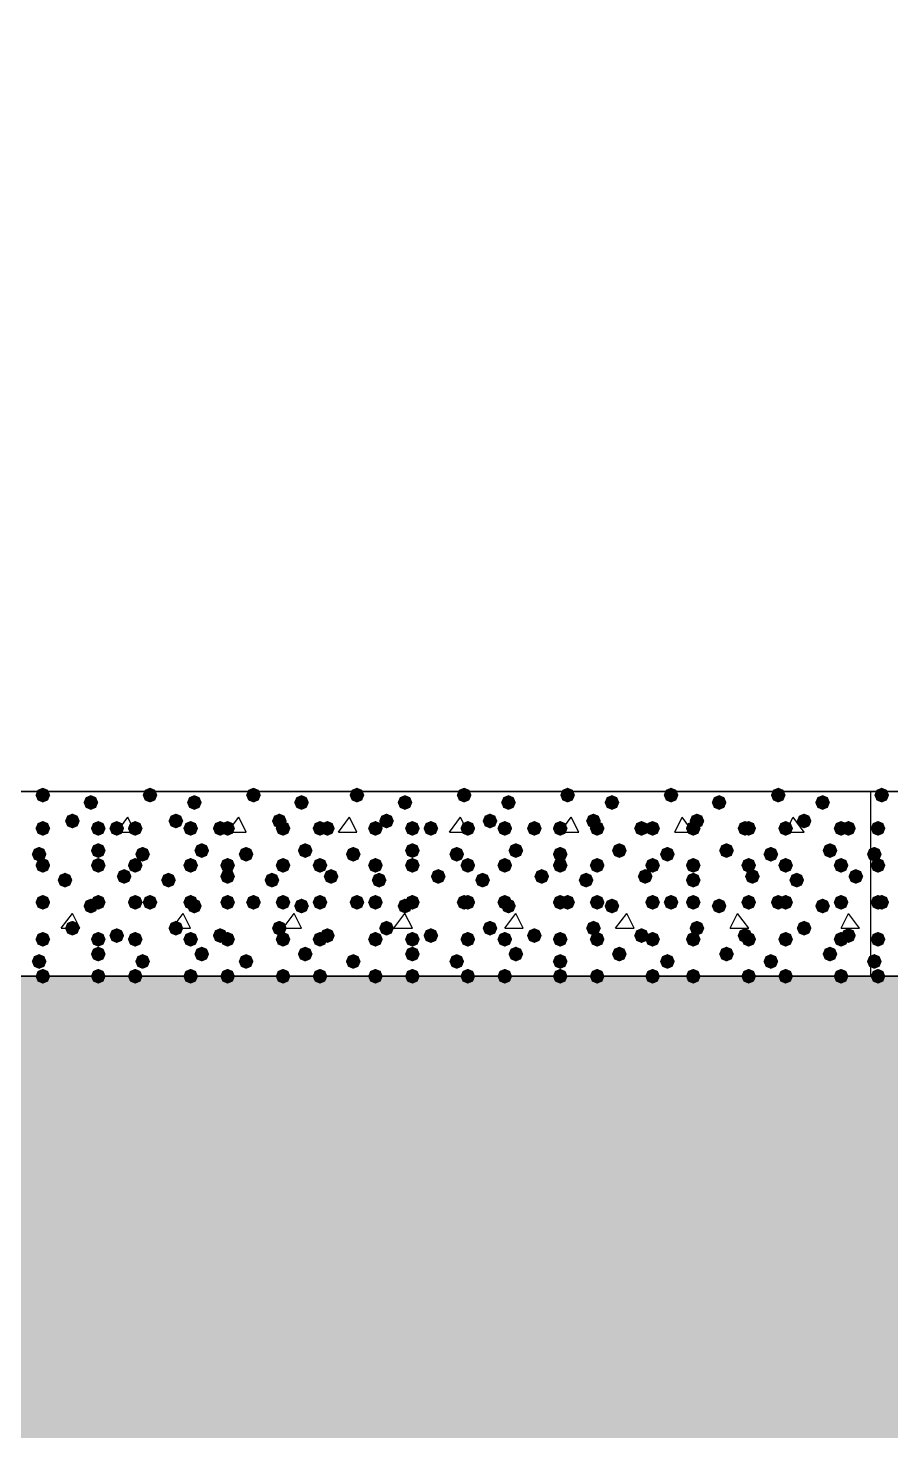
# Model space of a CAD drawing. Header units: millimetres. Extents: x 0 to 420, y 0 to 297.
# Drawn here: x 354.67 to 364.55, y 121.71 to 137.77 of the extents above; entities that cross this region are included whole.
import ezdxf

# ---------------------------------------------------------------- set-up
doc = ezdxf.new("R2010")
doc.units = ezdxf.units.MM
doc.layers.get('0').update_dxf_attribs({"linetype": 'CONTINUOUS'})

msp = doc.modelspace()

# ---------------------------------------------------------------- hatches: boundary and pattern name
at = {"true_color": 0x000008}
for points in [[(354.922667, 128.989667), (354.897796, 128.929871), (354.838, 128.905), (354.778204, 128.929871), (354.753333, 128.989667), (354.778204, 129.049462), (354.838, 129.074333), (354.897796, 129.049463)], [(356.150333, 128.989667), (356.125463, 128.929871), (356.065667, 128.905), (356.005871, 128.929871), (355.981, 128.989667), (356.005871, 129.049462), (356.065667, 129.074333), (356.125462, 129.049463)], [(357.335667, 128.989667), (357.310796, 128.929871), (357.251, 128.905), (357.191204, 128.929871), (357.166333, 128.989667), (357.191204, 129.049462), (357.251, 129.074333), (357.310796, 129.049463)], [(358.521, 128.989667), (358.496129, 128.929871), (358.436333, 128.905), (358.376537, 128.929871), (358.351667, 128.989667), (358.376537, 129.049462), (358.436333, 129.074333), (358.496129, 129.049463)], [(359.748667, 128.989667), (359.723796, 128.929871), (359.664, 128.905), (359.604204, 128.929871), (359.579333, 128.989667), (359.604204, 129.049462), (359.664, 129.074333), (359.723796, 129.049463)], [(360.934, 128.989667), (360.909129, 128.929871), (360.849333, 128.905), (360.789537, 128.929871), (360.764667, 128.989667), (360.789537, 129.049462), (360.849333, 129.074333), (360.909129, 129.049463)], [(362.119333, 128.989667), (362.094462, 128.929871), (362.034667, 128.905), (361.974871, 128.929871), (361.95, 128.989667), (361.974871, 129.049462), (362.034667, 129.074333), (362.094462, 129.049463)], [(363.347, 128.989667), (363.322129, 128.929871), (363.262333, 128.905), (363.202538, 128.929871), (363.177667, 128.989667), (363.202537, 129.049462), (363.262333, 129.074333), (363.322129, 129.049463)], [(355.473, 128.905), (355.448129, 128.845204), (355.388333, 128.820333), (355.328538, 128.845204), (355.303667, 128.905), (355.328537, 128.964796), (355.388333, 128.989667), (355.448129, 128.964796)], [(356.658333, 128.905), (356.633462, 128.845204), (356.573667, 128.820333), (356.513871, 128.845204), (356.489, 128.905), (356.513871, 128.964796), (356.573667, 128.989667), (356.633462, 128.964796)], [(357.886, 128.905), (357.861129, 128.845204), (357.801333, 128.820333), (357.741537, 128.845204), (357.716667, 128.905), (357.741537, 128.964796), (357.801333, 128.989667), (357.861129, 128.964796)], [(359.071333, 128.905), (359.046462, 128.845204), (358.986667, 128.820333), (358.926871, 128.845204), (358.902, 128.905), (358.926871, 128.964796), (358.986667, 128.989667), (359.046462, 128.964796)], [(360.256667, 128.905), (360.231796, 128.845204), (360.172, 128.820333), (360.112204, 128.845204), (360.087333, 128.905), (360.112204, 128.964796), (360.172, 128.989667), (360.231796, 128.964796)], [(361.442, 128.905), (361.417129, 128.845204), (361.357333, 128.820333), (361.297537, 128.845204), (361.272667, 128.905), (361.297537, 128.964796), (361.357333, 128.989667), (361.417129, 128.964796)], [(362.669667, 128.905), (362.644796, 128.845204), (362.585, 128.820333), (362.525204, 128.845204), (362.500333, 128.905), (362.525204, 128.964796), (362.585, 128.989667), (362.644796, 128.964796)], [(363.855, 128.905), (363.830129, 128.845204), (363.770333, 128.820333), (363.710537, 128.845204), (363.685667, 128.905), (363.710537, 128.964796), (363.770333, 128.989667), (363.830129, 128.964796)], [(354.922667, 128.608667), (354.897796, 128.548871), (354.838, 128.524), (354.778204, 128.548871), (354.753333, 128.608667), (354.778204, 128.668462), (354.838, 128.693333), (354.897796, 128.668463)], [(355.261333, 128.693333), (355.236463, 128.633537), (355.176667, 128.608667), (355.116871, 128.633537), (355.092, 128.693333), (355.116871, 128.753129), (355.176667, 128.778), (355.236462, 128.753129)], [(355.557667, 128.608667), (355.532796, 128.548871), (355.473, 128.524), (355.413204, 128.548871), (355.388333, 128.608667), (355.413204, 128.668462), (355.473, 128.693333), (355.532796, 128.668463)], [(355.769333, 128.608667), (355.744462, 128.548871), (355.684667, 128.524), (355.624871, 128.548871), (355.6, 128.608667), (355.624871, 128.668462), (355.684667, 128.693333), (355.744462, 128.668463)], [(355.981, 128.608667), (355.956129, 128.548871), (355.896333, 128.524), (355.836537, 128.548871), (355.811667, 128.608667), (355.836537, 128.668462), (355.896333, 128.693333), (355.956129, 128.668463)], [(356.446667, 128.693333), (356.421796, 128.633537), (356.362, 128.608667), (356.302204, 128.633537), (356.277333, 128.693333), (356.302204, 128.753129), (356.362, 128.778), (356.421796, 128.753129)], [(356.616, 128.608667), (356.591129, 128.548871), (356.531333, 128.524), (356.471537, 128.548871), (356.446667, 128.608667), (356.471537, 128.668462), (356.531333, 128.693333), (356.591129, 128.668463)], [(356.954667, 128.608667), (356.929796, 128.548871), (356.87, 128.524), (356.810204, 128.548871), (356.785333, 128.608667), (356.810204, 128.668462), (356.87, 128.693333), (356.929796, 128.668463)], [(357.039333, 128.608667), (357.014462, 128.548871), (356.954667, 128.524), (356.894871, 128.548871), (356.87, 128.608667), (356.894871, 128.668462), (356.954667, 128.693333), (357.014462, 128.668463)], [(357.632, 128.693333), (357.607129, 128.633537), (357.547333, 128.608667), (357.487538, 128.633537), (357.462667, 128.693333), (357.487537, 128.753129), (357.547333, 128.778), (357.607129, 128.753129)], [(357.674333, 128.608667), (357.649462, 128.548871), (357.589667, 128.524), (357.529871, 128.548871), (357.505, 128.608667), (357.529871, 128.668462), (357.589667, 128.693333), (357.649462, 128.668463)], [(358.097667, 128.608667), (358.072796, 128.548871), (358.013, 128.524), (357.953204, 128.548871), (357.928333, 128.608667), (357.953204, 128.668462), (358.013, 128.693333), (358.072796, 128.668463)], [(358.182333, 128.608667), (358.157462, 128.548871), (358.097667, 128.524), (358.037871, 128.548871), (358.013, 128.608667), (358.037871, 128.668462), (358.097667, 128.693333), (358.157462, 128.668463)], [(358.732667, 128.608667), (358.707796, 128.548871), (358.648, 128.524), (358.588204, 128.548871), (358.563333, 128.608667), (358.588204, 128.668462), (358.648, 128.693333), (358.707796, 128.668463)], [(358.859667, 128.693333), (358.834796, 128.633537), (358.775, 128.608667), (358.715204, 128.633537), (358.690333, 128.693333), (358.715204, 128.753129), (358.775, 128.778), (358.834796, 128.753129)], [(359.156, 128.608667), (359.131129, 128.548871), (359.071333, 128.524), (359.011537, 128.548871), (358.986667, 128.608667), (359.011537, 128.668462), (359.071333, 128.693333), (359.131129, 128.668463)], [(359.367667, 128.608667), (359.342796, 128.548871), (359.283, 128.524), (359.223204, 128.548871), (359.198333, 128.608667), (359.223204, 128.668462), (359.283, 128.693333), (359.342796, 128.668463)], [(359.791, 128.608667), (359.766129, 128.548871), (359.706333, 128.524), (359.646538, 128.548871), (359.621667, 128.608667), (359.646537, 128.668462), (359.706333, 128.693333), (359.766129, 128.668463)], [(360.045, 128.693333), (360.020129, 128.633537), (359.960333, 128.608667), (359.900538, 128.633537), (359.875667, 128.693333), (359.900537, 128.753129), (359.960333, 128.778), (360.020129, 128.753129)], [(360.214333, 128.608667), (360.189462, 128.548871), (360.129667, 128.524), (360.069871, 128.548871), (360.045, 128.608667), (360.069871, 128.668462), (360.129667, 128.693333), (360.189462, 128.668463)], [(360.553, 128.608667), (360.528129, 128.548871), (360.468333, 128.524), (360.408537, 128.548871), (360.383667, 128.608667), (360.408537, 128.668462), (360.468333, 128.693333), (360.528129, 128.668463)], [(360.849333, 128.608667), (360.824462, 128.548871), (360.764667, 128.524), (360.704871, 128.548871), (360.68, 128.608667), (360.704871, 128.668462), (360.764667, 128.693333), (360.824462, 128.668463)], [(361.230333, 128.693333), (361.205462, 128.633537), (361.145667, 128.608667), (361.085871, 128.633537), (361.061, 128.693333), (361.085871, 128.753129), (361.145667, 128.778), (361.205462, 128.753129)], [(361.272667, 128.608667), (361.247796, 128.548871), (361.188, 128.524), (361.128204, 128.548871), (361.103333, 128.608667), (361.128204, 128.668462), (361.188, 128.693333), (361.247796, 128.668463)], [(361.780667, 128.608667), (361.755796, 128.548871), (361.696, 128.524), (361.636204, 128.548871), (361.611333, 128.608667), (361.636204, 128.668462), (361.696, 128.693333), (361.755796, 128.668463)], [(361.907667, 128.608667), (361.882796, 128.548871), (361.823, 128.524), (361.763204, 128.548871), (361.738333, 128.608667), (361.763204, 128.668462), (361.823, 128.693333), (361.882796, 128.668463)], [(362.373333, 128.608667), (362.348462, 128.548871), (362.288667, 128.524), (362.228871, 128.548871), (362.204, 128.608667), (362.228871, 128.668462), (362.288667, 128.693333), (362.348462, 128.668463)], [(362.415667, 128.693333), (362.390796, 128.633537), (362.331, 128.608667), (362.271204, 128.633537), (362.246333, 128.693333), (362.271204, 128.753129), (362.331, 128.778), (362.390796, 128.753129)], [(362.966, 128.608667), (362.941129, 128.548871), (362.881333, 128.524), (362.821537, 128.548871), (362.796667, 128.608667), (362.821537, 128.668462), (362.881333, 128.693333), (362.941129, 128.668463)], [(363.008333, 128.608667), (362.983462, 128.548871), (362.923667, 128.524), (362.863871, 128.548871), (362.839, 128.608667), (362.863871, 128.668462), (362.923667, 128.693333), (362.983462, 128.668463)], [(363.431667, 128.608667), (363.406796, 128.548871), (363.347, 128.524), (363.287204, 128.548871), (363.262333, 128.608667), (363.287204, 128.668462), (363.347, 128.693333), (363.406796, 128.668463)], [(363.643333, 128.693333), (363.618462, 128.633537), (363.558667, 128.608667), (363.498871, 128.633537), (363.474, 128.693333), (363.498871, 128.753129), (363.558667, 128.778), (363.618462, 128.753129)], [(364.066667, 128.608667), (364.041796, 128.548871), (363.982, 128.524), (363.922204, 128.548871), (363.897333, 128.608667), (363.922204, 128.668462), (363.982, 128.693333), (364.041796, 128.668463)], [(364.151333, 128.608667), (364.126463, 128.548871), (364.066667, 128.524), (364.006871, 128.548871), (363.982, 128.608667), (364.006871, 128.668462), (364.066667, 128.693333), (364.126462, 128.668463)], [(354.880333, 128.312333), (354.855462, 128.252537), (354.795667, 128.227667), (354.735871, 128.252537), (354.711, 128.312333), (354.735871, 128.372129), (354.795667, 128.397), (354.855462, 128.372129)], [(355.557667, 128.354667), (355.532796, 128.294871), (355.473, 128.27), (355.413204, 128.294871), (355.388333, 128.354667), (355.413204, 128.414462), (355.473, 128.439333), (355.532796, 128.414463)], [(356.065667, 128.312333), (356.040796, 128.252537), (355.981, 128.227667), (355.921204, 128.252537), (355.896333, 128.312333), (355.921204, 128.372129), (355.981, 128.397), (356.040796, 128.372129)], [(356.743, 128.354667), (356.718129, 128.294871), (356.658333, 128.27), (356.598538, 128.294871), (356.573667, 128.354667), (356.598537, 128.414462), (356.658333, 128.439333), (356.718129, 128.414463)], [(357.251, 128.312333), (357.226129, 128.252537), (357.166333, 128.227667), (357.106537, 128.252537), (357.081667, 128.312333), (357.106537, 128.372129), (357.166333, 128.397), (357.226129, 128.372129)], [(357.928333, 128.354667), (357.903462, 128.294871), (357.843667, 128.27), (357.783871, 128.294871), (357.759, 128.354667), (357.783871, 128.414462), (357.843667, 128.439333), (357.903462, 128.414463)], [(358.478667, 128.312333), (358.453796, 128.252537), (358.394, 128.227667), (358.334204, 128.252537), (358.309333, 128.312333), (358.334204, 128.372129), (358.394, 128.397), (358.453796, 128.372129)], [(359.156, 128.354667), (359.131129, 128.294871), (359.071333, 128.27), (359.011537, 128.294871), (358.986667, 128.354667), (359.011537, 128.414462), (359.071333, 128.439333), (359.131129, 128.414463)], [(359.664, 128.312333), (359.639129, 128.252537), (359.579333, 128.227667), (359.519537, 128.252537), (359.494667, 128.312333), (359.519537, 128.372129), (359.579333, 128.397), (359.639129, 128.372129)], [(360.341333, 128.354667), (360.316462, 128.294871), (360.256667, 128.27), (360.196871, 128.294871), (360.172, 128.354667), (360.196871, 128.414462), (360.256667, 128.439333), (360.316462, 128.414463)], [(360.849333, 128.312333), (360.824462, 128.252537), (360.764667, 128.227667), (360.704871, 128.252537), (360.68, 128.312333), (360.704871, 128.372129), (360.764667, 128.397), (360.824462, 128.372129)], [(361.526667, 128.354667), (361.501796, 128.294871), (361.442, 128.27), (361.382204, 128.294871), (361.357333, 128.354667), (361.382204, 128.414462), (361.442, 128.439333), (361.501796, 128.414463)], [(362.077, 128.312333), (362.052129, 128.252537), (361.992333, 128.227667), (361.932538, 128.252537), (361.907667, 128.312333), (361.932537, 128.372129), (361.992333, 128.397), (362.052129, 128.372129)], [(362.754333, 128.354667), (362.729462, 128.294871), (362.669667, 128.27), (362.609871, 128.294871), (362.585, 128.354667), (362.609871, 128.414462), (362.669667, 128.439333), (362.729462, 128.414463)], [(363.262333, 128.312333), (363.237462, 128.252537), (363.177667, 128.227667), (363.117871, 128.252537), (363.093, 128.312333), (363.117871, 128.372129), (363.177667, 128.397), (363.237462, 128.372129)], [(363.939667, 128.354667), (363.914796, 128.294871), (363.855, 128.27), (363.795204, 128.294871), (363.770333, 128.354667), (363.795204, 128.414462), (363.855, 128.439333), (363.914796, 128.414463)], [(354.922667, 128.185333), (354.897796, 128.125538), (354.838, 128.100667), (354.778204, 128.125538), (354.753333, 128.185333), (354.778204, 128.245129), (354.838, 128.27), (354.897796, 128.245129)], [(355.557667, 128.185333), (355.532796, 128.125538), (355.473, 128.100667), (355.413204, 128.125538), (355.388333, 128.185333), (355.413204, 128.245129), (355.473, 128.27), (355.532796, 128.245129)], [(355.981, 128.185333), (355.956129, 128.125538), (355.896333, 128.100667), (355.836537, 128.125538), (355.811667, 128.185333), (355.836537, 128.245129), (355.896333, 128.27), (355.956129, 128.245129)], [(356.616, 128.185333), (356.591129, 128.125538), (356.531333, 128.100667), (356.471537, 128.125538), (356.446667, 128.185333), (356.471537, 128.245129), (356.531333, 128.27), (356.591129, 128.245129)], [(357.039333, 128.185333), (357.014462, 128.125538), (356.954667, 128.100667), (356.894871, 128.125538), (356.87, 128.185333), (356.894871, 128.245129), (356.954667, 128.27), (357.014462, 128.245129)], [(357.674333, 128.185333), (357.649462, 128.125538), (357.589667, 128.100667), (357.529871, 128.125538), (357.505, 128.185333), (357.529871, 128.245129), (357.589667, 128.27), (357.649462, 128.245129)], [(358.097667, 128.185333), (358.072796, 128.125538), (358.013, 128.100667), (357.953204, 128.125538), (357.928333, 128.185333), (357.953204, 128.245129), (358.013, 128.27), (358.072796, 128.245129)], [(358.732667, 128.185333), (358.707796, 128.125538), (358.648, 128.100667), (358.588204, 128.125538), (358.563333, 128.185333), (358.588204, 128.245129), (358.648, 128.27), (358.707796, 128.245129)], [(359.156, 128.185333), (359.131129, 128.125538), (359.071333, 128.100667), (359.011537, 128.125538), (358.986667, 128.185333), (359.011537, 128.245129), (359.071333, 128.27), (359.131129, 128.245129)], [(359.791, 128.185333), (359.766129, 128.125538), (359.706333, 128.100667), (359.646538, 128.125538), (359.621667, 128.185333), (359.646537, 128.245129), (359.706333, 128.27), (359.766129, 128.245129)], [(360.214333, 128.185333), (360.189462, 128.125538), (360.129667, 128.100667), (360.069871, 128.125538), (360.045, 128.185333), (360.069871, 128.245129), (360.129667, 128.27), (360.189462, 128.245129)], [(360.849333, 128.185333), (360.824462, 128.125538), (360.764667, 128.100667), (360.704871, 128.125538), (360.68, 128.185333), (360.704871, 128.245129), (360.764667, 128.27), (360.824462, 128.245129)], [(361.272667, 128.185333), (361.247796, 128.125538), (361.188, 128.100667), (361.128204, 128.125538), (361.103333, 128.185333), (361.128204, 128.245129), (361.188, 128.27), (361.247796, 128.245129)], [(361.907667, 128.185333), (361.882796, 128.125538), (361.823, 128.100667), (361.763204, 128.125538), (361.738333, 128.185333), (361.763204, 128.245129), (361.823, 128.27), (361.882796, 128.245129)], [(362.373333, 128.185333), (362.348462, 128.125538), (362.288667, 128.100667), (362.228871, 128.125538), (362.204, 128.185333), (362.228871, 128.245129), (362.288667, 128.27), (362.348462, 128.245129)], [(363.008333, 128.185333), (362.983462, 128.125538), (362.923667, 128.100667), (362.863871, 128.125538), (362.839, 128.185333), (362.863871, 128.245129), (362.923667, 128.27), (362.983462, 128.245129)], [(363.431667, 128.185333), (363.406796, 128.125538), (363.347, 128.100667), (363.287204, 128.125538), (363.262333, 128.185333), (363.287204, 128.245129), (363.347, 128.27), (363.406796, 128.245129)], [(364.066667, 128.185333), (364.041796, 128.125538), (363.982, 128.100667), (363.922204, 128.125538), (363.897333, 128.185333), (363.922204, 128.245129), (363.982, 128.27), (364.041796, 128.245129)], [(355.176667, 128.016), (355.151796, 127.956204), (355.092, 127.931333), (355.032204, 127.956204), (355.007333, 128.016), (355.032204, 128.075796), (355.092, 128.100667), (355.151796, 128.075796)], [(355.854, 128.058333), (355.829129, 127.998538), (355.769333, 127.973667), (355.709538, 127.998538), (355.684667, 128.058333), (355.709537, 128.118129), (355.769333, 128.143), (355.829129, 128.118129)], [(356.362, 128.016), (356.337129, 127.956204), (356.277333, 127.931333), (356.217538, 127.956204), (356.192667, 128.016), (356.217537, 128.075796), (356.277333, 128.100667), (356.337129, 128.075796)], [(357.039333, 128.058333), (357.014462, 127.998538), (356.954667, 127.973667), (356.894871, 127.998538), (356.87, 128.058333), (356.894871, 128.118129), (356.954667, 128.143), (357.014462, 128.118129)], [(357.547333, 128.016), (357.522462, 127.956204), (357.462667, 127.931333), (357.402871, 127.956204), (357.378, 128.016), (357.402871, 128.075796), (357.462667, 128.100667), (357.522462, 128.075796)], [(358.224667, 128.058333), (358.199796, 127.998538), (358.14, 127.973667), (358.080204, 127.998538), (358.055333, 128.058333), (358.080204, 128.118129), (358.14, 128.143), (358.199796, 128.118129)], [(358.775, 128.016), (358.750129, 127.956204), (358.690333, 127.931333), (358.630538, 127.956204), (358.605667, 128.016), (358.630537, 128.075796), (358.690333, 128.100667), (358.750129, 128.075796)], [(359.452333, 128.058333), (359.427462, 127.998538), (359.367667, 127.973667), (359.307871, 127.998538), (359.283, 128.058333), (359.307871, 128.118129), (359.367667, 128.143), (359.427462, 128.118129)], [(359.960333, 128.016), (359.935462, 127.956204), (359.875667, 127.931333), (359.815871, 127.956204), (359.791, 128.016), (359.815871, 128.075796), (359.875667, 128.100667), (359.935462, 128.075796)], [(360.637667, 128.058333), (360.612796, 127.998538), (360.553, 127.973667), (360.493204, 127.998538), (360.468333, 128.058333), (360.493204, 128.118129), (360.553, 128.143), (360.612796, 128.118129)], [(361.145667, 128.016), (361.120796, 127.956204), (361.061, 127.931333), (361.001204, 127.956204), (360.976333, 128.016), (361.001204, 128.075796), (361.061, 128.100667), (361.120796, 128.075796)], [(361.823, 128.058333), (361.798129, 127.998538), (361.738333, 127.973667), (361.678537, 127.998538), (361.653667, 128.058333), (361.678537, 128.118129), (361.738333, 128.143), (361.798129, 128.118129)], [(362.373333, 128.016), (362.348462, 127.956204), (362.288667, 127.931333), (362.228871, 127.956204), (362.204, 128.016), (362.228871, 128.075796), (362.288667, 128.100667), (362.348462, 128.075796)], [(363.050667, 128.058333), (363.025796, 127.998538), (362.966, 127.973667), (362.906204, 127.998538), (362.881333, 128.058333), (362.906204, 128.118129), (362.966, 128.143), (363.025796, 128.118129)], [(363.558667, 128.016), (363.533796, 127.956204), (363.474, 127.931333), (363.414204, 127.956204), (363.389333, 128.016), (363.414204, 128.075796), (363.474, 128.100667), (363.533796, 128.075796)], [(364.236, 128.058333), (364.211129, 127.998538), (364.151333, 127.973667), (364.091537, 127.998538), (364.066667, 128.058333), (364.091537, 128.118129), (364.151333, 128.143), (364.211129, 128.118129)], [(354.922667, 127.762), (354.897796, 127.702204), (354.838, 127.677333), (354.778204, 127.702204), (354.753333, 127.762), (354.778204, 127.821796), (354.838, 127.846667), (354.897796, 127.821796)], [(354.922667, 127.762), (354.897796, 127.702204), (354.838, 127.677333), (354.778204, 127.702204), (354.753333, 127.762), (354.778204, 127.821796), (354.838, 127.846667), (354.897796, 127.821796)], [(355.473, 127.719667), (355.448129, 127.659871), (355.388333, 127.635), (355.328538, 127.659871), (355.303667, 127.719667), (355.328537, 127.779462), (355.388333, 127.804333), (355.448129, 127.779463)], [(355.557667, 127.762), (355.532796, 127.702204), (355.473, 127.677333), (355.413204, 127.702204), (355.388333, 127.762), (355.413204, 127.821796), (355.473, 127.846667), (355.532796, 127.821796)], [(355.981, 127.762), (355.956129, 127.702204), (355.896333, 127.677333), (355.836537, 127.702204), (355.811667, 127.762), (355.836537, 127.821796), (355.896333, 127.846667), (355.956129, 127.821796)], [(356.150333, 127.762), (356.125463, 127.702204), (356.065667, 127.677333), (356.005871, 127.702204), (355.981, 127.762), (356.005871, 127.821796), (356.065667, 127.846667), (356.125462, 127.821796)], [(356.616, 127.762), (356.591129, 127.702204), (356.531333, 127.677333), (356.471537, 127.702204), (356.446667, 127.762), (356.471537, 127.821796), (356.531333, 127.846667), (356.591129, 127.821796)], [(356.658333, 127.719667), (356.633462, 127.659871), (356.573667, 127.635), (356.513871, 127.659871), (356.489, 127.719667), (356.513871, 127.779462), (356.573667, 127.804333), (356.633462, 127.779463)], [(357.039333, 127.762), (357.014462, 127.702204), (356.954667, 127.677333), (356.894871, 127.702204), (356.87, 127.762), (356.894871, 127.821796), (356.954667, 127.846667), (357.014462, 127.821796)], [(357.335667, 127.762), (357.310796, 127.702204), (357.251, 127.677333), (357.191204, 127.702204), (357.166333, 127.762), (357.191204, 127.821796), (357.251, 127.846667), (357.310796, 127.821796)], [(357.674333, 127.762), (357.649462, 127.702204), (357.589667, 127.677333), (357.529871, 127.702204), (357.505, 127.762), (357.529871, 127.821796), (357.589667, 127.846667), (357.649462, 127.821796)], [(357.886, 127.719667), (357.861129, 127.659871), (357.801333, 127.635), (357.741537, 127.659871), (357.716667, 127.719667), (357.741537, 127.779462), (357.801333, 127.804333), (357.861129, 127.779463)], [(358.097667, 127.762), (358.072796, 127.702204), (358.013, 127.677333), (357.953204, 127.702204), (357.928333, 127.762), (357.953204, 127.821796), (358.013, 127.846667), (358.072796, 127.821796)], [(358.521, 127.762), (358.496129, 127.702204), (358.436333, 127.677333), (358.376537, 127.702204), (358.351667, 127.762), (358.376537, 127.821796), (358.436333, 127.846667), (358.496129, 127.821796)], [(358.732667, 127.762), (358.707796, 127.702204), (358.648, 127.677333), (358.588204, 127.702204), (358.563333, 127.762), (358.588204, 127.821796), (358.648, 127.846667), (358.707796, 127.821796)], [(359.071333, 127.719667), (359.046462, 127.659871), (358.986667, 127.635), (358.926871, 127.659871), (358.902, 127.719667), (358.926871, 127.779462), (358.986667, 127.804333), (359.046462, 127.779463)], [(359.156, 127.762), (359.131129, 127.702204), (359.071333, 127.677333), (359.011537, 127.702204), (358.986667, 127.762), (359.011537, 127.821796), (359.071333, 127.846667), (359.131129, 127.821796)], [(359.748667, 127.762), (359.723796, 127.702204), (359.664, 127.677333), (359.604204, 127.702204), (359.579333, 127.762), (359.604204, 127.821796), (359.664, 127.846667), (359.723796, 127.821796)], [(359.791, 127.762), (359.766129, 127.702204), (359.706333, 127.677333), (359.646538, 127.702204), (359.621667, 127.762), (359.646537, 127.821796), (359.706333, 127.846667), (359.766129, 127.821796)], [(360.214333, 127.762), (360.189462, 127.702204), (360.129667, 127.677333), (360.069871, 127.702204), (360.045, 127.762), (360.069871, 127.821796), (360.129667, 127.846667), (360.189462, 127.821796)], [(360.256667, 127.719667), (360.231796, 127.659871), (360.172, 127.635), (360.112204, 127.659871), (360.087333, 127.719667), (360.112204, 127.779462), (360.172, 127.804333), (360.231796, 127.779463)], [(360.849333, 127.762), (360.824462, 127.702204), (360.764667, 127.677333), (360.704871, 127.702204), (360.68, 127.762), (360.704871, 127.821796), (360.764667, 127.846667), (360.824462, 127.821796)], [(360.934, 127.762), (360.909129, 127.702204), (360.849333, 127.677333), (360.789537, 127.702204), (360.764667, 127.762), (360.789537, 127.821796), (360.849333, 127.846667), (360.909129, 127.821796)], [(361.272667, 127.762), (361.247796, 127.702204), (361.188, 127.677333), (361.128204, 127.702204), (361.103333, 127.762), (361.128204, 127.821796), (361.188, 127.846667), (361.247796, 127.821796)], [(361.442, 127.719667), (361.417129, 127.659871), (361.357333, 127.635), (361.297537, 127.659871), (361.272667, 127.719667), (361.297537, 127.779462), (361.357333, 127.804333), (361.417129, 127.779463)], [(361.907667, 127.762), (361.882796, 127.702204), (361.823, 127.677333), (361.763204, 127.702204), (361.738333, 127.762), (361.763204, 127.821796), (361.823, 127.846667), (361.882796, 127.821796)], [(362.119333, 127.762), (362.094462, 127.702204), (362.034667, 127.677333), (361.974871, 127.702204), (361.95, 127.762), (361.974871, 127.821796), (362.034667, 127.846667), (362.094462, 127.821796)], [(362.373333, 127.762), (362.348462, 127.702204), (362.288667, 127.677333), (362.228871, 127.702204), (362.204, 127.762), (362.228871, 127.821796), (362.288667, 127.846667), (362.348462, 127.821796)], [(362.669667, 127.719667), (362.644796, 127.659871), (362.585, 127.635), (362.525204, 127.659871), (362.500333, 127.719667), (362.525204, 127.779462), (362.585, 127.804333), (362.644796, 127.779463)], [(363.008333, 127.762), (362.983462, 127.702204), (362.923667, 127.677333), (362.863871, 127.702204), (362.839, 127.762), (362.863871, 127.821796), (362.923667, 127.846667), (362.983462, 127.821796)], [(363.347, 127.762), (363.322129, 127.702204), (363.262333, 127.677333), (363.202538, 127.702204), (363.177667, 127.762), (363.202537, 127.821796), (363.262333, 127.846667), (363.322129, 127.821796)], [(363.431667, 127.762), (363.406796, 127.702204), (363.347, 127.677333), (363.287204, 127.702204), (363.262333, 127.762), (363.287204, 127.821796), (363.347, 127.846667), (363.406796, 127.821796)], [(363.855, 127.719667), (363.830129, 127.659871), (363.770333, 127.635), (363.710537, 127.659871), (363.685667, 127.719667), (363.710537, 127.779462), (363.770333, 127.804333), (363.830129, 127.779463)], [(364.066667, 127.762), (364.041796, 127.702204), (363.982, 127.677333), (363.922204, 127.702204), (363.897333, 127.762), (363.922204, 127.821796), (363.982, 127.846667), (364.041796, 127.821796)], [(354.922667, 127.338667), (354.897796, 127.278871), (354.838, 127.254), (354.778204, 127.278871), (354.753333, 127.338667), (354.778204, 127.398462), (354.838, 127.423333), (354.897796, 127.398463)], [(355.261333, 127.465667), (355.236463, 127.405871), (355.176667, 127.381), (355.116871, 127.405871), (355.092, 127.465667), (355.116871, 127.525462), (355.176667, 127.550333), (355.236462, 127.525463)], [(355.557667, 127.338667), (355.532796, 127.278871), (355.473, 127.254), (355.413204, 127.278871), (355.388333, 127.338667), (355.413204, 127.398462), (355.473, 127.423333), (355.532796, 127.398463)], [(355.769333, 127.381), (355.744462, 127.321204), (355.684667, 127.296333), (355.624871, 127.321204), (355.6, 127.381), (355.624871, 127.440796), (355.684667, 127.465667), (355.744462, 127.440796)], [(355.981, 127.338667), (355.956129, 127.278871), (355.896333, 127.254), (355.836537, 127.278871), (355.811667, 127.338667), (355.836537, 127.398462), (355.896333, 127.423333), (355.956129, 127.398463)], [(356.446667, 127.465667), (356.421796, 127.405871), (356.362, 127.381), (356.302204, 127.405871), (356.277333, 127.465667), (356.302204, 127.525462), (356.362, 127.550333), (356.421796, 127.525463)], [(356.616, 127.338667), (356.591129, 127.278871), (356.531333, 127.254), (356.471537, 127.278871), (356.446667, 127.338667), (356.471537, 127.398462), (356.531333, 127.423333), (356.591129, 127.398463)], [(356.954667, 127.381), (356.929796, 127.321204), (356.87, 127.296333), (356.810204, 127.321204), (356.785333, 127.381), (356.810204, 127.440796), (356.87, 127.465667), (356.929796, 127.440796)], [(357.039333, 127.338667), (357.014462, 127.278871), (356.954667, 127.254), (356.894871, 127.278871), (356.87, 127.338667), (356.894871, 127.398462), (356.954667, 127.423333), (357.014462, 127.398463)], [(357.632, 127.465667), (357.607129, 127.405871), (357.547333, 127.381), (357.487538, 127.405871), (357.462667, 127.465667), (357.487537, 127.525462), (357.547333, 127.550333), (357.607129, 127.525463)], [(357.674333, 127.338667), (357.649462, 127.278871), (357.589667, 127.254), (357.529871, 127.278871), (357.505, 127.338667), (357.529871, 127.398462), (357.589667, 127.423333), (357.649462, 127.398463)], [(358.097667, 127.338667), (358.072796, 127.278871), (358.013, 127.254), (357.953204, 127.278871), (357.928333, 127.338667), (357.953204, 127.398462), (358.013, 127.423333), (358.072796, 127.398463)], [(358.182333, 127.381), (358.157462, 127.321204), (358.097667, 127.296333), (358.037871, 127.321204), (358.013, 127.381), (358.037871, 127.440796), (358.097667, 127.465667), (358.157462, 127.440796)], [(358.732667, 127.338667), (358.707796, 127.278871), (358.648, 127.254), (358.588204, 127.278871), (358.563333, 127.338667), (358.588204, 127.398462), (358.648, 127.423333), (358.707796, 127.398463)], [(358.859667, 127.465667), (358.834796, 127.405871), (358.775, 127.381), (358.715204, 127.405871), (358.690333, 127.465667), (358.715204, 127.525462), (358.775, 127.550333), (358.834796, 127.525463)], [(359.156, 127.338667), (359.131129, 127.278871), (359.071333, 127.254), (359.011537, 127.278871), (358.986667, 127.338667), (359.011537, 127.398462), (359.071333, 127.423333), (359.131129, 127.398463)], [(359.367667, 127.381), (359.342796, 127.321204), (359.283, 127.296333), (359.223204, 127.321204), (359.198333, 127.381), (359.223204, 127.440796), (359.283, 127.465667), (359.342796, 127.440796)], [(359.791, 127.338667), (359.766129, 127.278871), (359.706333, 127.254), (359.646538, 127.278871), (359.621667, 127.338667), (359.646537, 127.398462), (359.706333, 127.423333), (359.766129, 127.398463)], [(360.045, 127.465667), (360.020129, 127.405871), (359.960333, 127.381), (359.900538, 127.405871), (359.875667, 127.465667), (359.900537, 127.525462), (359.960333, 127.550333), (360.020129, 127.525463)], [(360.214333, 127.338667), (360.189462, 127.278871), (360.129667, 127.254), (360.069871, 127.278871), (360.045, 127.338667), (360.069871, 127.398462), (360.129667, 127.423333), (360.189462, 127.398463)], [(360.553, 127.381), (360.528129, 127.321204), (360.468333, 127.296333), (360.408537, 127.321204), (360.383667, 127.381), (360.408537, 127.440796), (360.468333, 127.465667), (360.528129, 127.440796)], [(360.849333, 127.338667), (360.824462, 127.278871), (360.764667, 127.254), (360.704871, 127.278871), (360.68, 127.338667), (360.704871, 127.398462), (360.764667, 127.423333), (360.824462, 127.398463)], [(361.230333, 127.465667), (361.205462, 127.405871), (361.145667, 127.381), (361.085871, 127.405871), (361.061, 127.465667), (361.085871, 127.525462), (361.145667, 127.550333), (361.205462, 127.525463)], [(361.272667, 127.338667), (361.247796, 127.278871), (361.188, 127.254), (361.128204, 127.278871), (361.103333, 127.338667), (361.128204, 127.398462), (361.188, 127.423333), (361.247796, 127.398463)], [(361.780667, 127.381), (361.755796, 127.321204), (361.696, 127.296333), (361.636204, 127.321204), (361.611333, 127.381), (361.636204, 127.440796), (361.696, 127.465667), (361.755796, 127.440796)], [(361.907667, 127.338667), (361.882796, 127.278871), (361.823, 127.254), (361.763204, 127.278871), (361.738333, 127.338667), (361.763204, 127.398462), (361.823, 127.423333), (361.882796, 127.398463)], [(362.373333, 127.338667), (362.348462, 127.278871), (362.288667, 127.254), (362.228871, 127.278871), (362.204, 127.338667), (362.228871, 127.398462), (362.288667, 127.423333), (362.348462, 127.398463)], [(362.415667, 127.465667), (362.390796, 127.405871), (362.331, 127.381), (362.271204, 127.405871), (362.246333, 127.465667), (362.271204, 127.525462), (362.331, 127.550333), (362.390796, 127.525463)], [(362.966, 127.381), (362.941129, 127.321204), (362.881333, 127.296333), (362.821537, 127.321204), (362.796667, 127.381), (362.821537, 127.440796), (362.881333, 127.465667), (362.941129, 127.440796)], [(363.008333, 127.338667), (362.983462, 127.278871), (362.923667, 127.254), (362.863871, 127.278871), (362.839, 127.338667), (362.863871, 127.398462), (362.923667, 127.423333), (362.983462, 127.398463)], [(363.431667, 127.338667), (363.406796, 127.278871), (363.347, 127.254), (363.287204, 127.278871), (363.262333, 127.338667), (363.287204, 127.398462), (363.347, 127.423333), (363.406796, 127.398463)], [(363.643333, 127.465667), (363.618462, 127.405871), (363.558667, 127.381), (363.498871, 127.405871), (363.474, 127.465667), (363.498871, 127.525462), (363.558667, 127.550333), (363.618462, 127.525463)], [(364.066667, 127.338667), (364.041796, 127.278871), (363.982, 127.254), (363.922204, 127.278871), (363.897333, 127.338667), (363.922204, 127.398462), (363.982, 127.423333), (364.041796, 127.398463)], [(364.151333, 127.381), (364.126463, 127.321204), (364.066667, 127.296333), (364.006871, 127.321204), (363.982, 127.381), (364.006871, 127.440796), (364.066667, 127.465667), (364.126462, 127.440796)], [(355.557667, 127.169333), (355.532796, 127.109537), (355.473, 127.084667), (355.413204, 127.109537), (355.388333, 127.169333), (355.413204, 127.229129), (355.473, 127.254), (355.532796, 127.229129)], [(356.743, 127.169333), (356.718129, 127.109537), (356.658333, 127.084667), (356.598538, 127.109537), (356.573667, 127.169333), (356.598537, 127.229129), (356.658333, 127.254), (356.718129, 127.229129)], [(357.928333, 127.169333), (357.903462, 127.109537), (357.843667, 127.084667), (357.783871, 127.109537), (357.759, 127.169333), (357.783871, 127.229129), (357.843667, 127.254), (357.903462, 127.229129)], [(359.156, 127.169333), (359.131129, 127.109537), (359.071333, 127.084667), (359.011537, 127.109537), (358.986667, 127.169333), (359.011537, 127.229129), (359.071333, 127.254), (359.131129, 127.229129)], [(360.341333, 127.169333), (360.316462, 127.109537), (360.256667, 127.084667), (360.196871, 127.109537), (360.172, 127.169333), (360.196871, 127.229129), (360.256667, 127.254), (360.316462, 127.229129)], [(361.526667, 127.169333), (361.501796, 127.109537), (361.442, 127.084667), (361.382204, 127.109537), (361.357333, 127.169333), (361.382204, 127.229129), (361.442, 127.254), (361.501796, 127.229129)], [(362.754333, 127.169333), (362.729462, 127.109537), (362.669667, 127.084667), (362.609871, 127.109537), (362.585, 127.169333), (362.609871, 127.229129), (362.669667, 127.254), (362.729462, 127.229129)], [(363.939667, 127.169333), (363.914796, 127.109537), (363.855, 127.084667), (363.795204, 127.109537), (363.770333, 127.169333), (363.795204, 127.229129), (363.855, 127.254), (363.914796, 127.229129)], [(354.880333, 127.084667), (354.855462, 127.024871), (354.795667, 127), (354.735871, 127.024871), (354.711, 127.084667), (354.735871, 127.144462), (354.795667, 127.169333), (354.855462, 127.144463)], [(356.065667, 127.084667), (356.040796, 127.024871), (355.981, 127), (355.921204, 127.024871), (355.896333, 127.084667), (355.921204, 127.144462), (355.981, 127.169333), (356.040796, 127.144463)], [(357.251, 127.084667), (357.226129, 127.024871), (357.166333, 127), (357.106537, 127.024871), (357.081667, 127.084667), (357.106537, 127.144462), (357.166333, 127.169333), (357.226129, 127.144463)], [(358.478667, 127.084667), (358.453796, 127.024871), (358.394, 127), (358.334204, 127.024871), (358.309333, 127.084667), (358.334204, 127.144462), (358.394, 127.169333), (358.453796, 127.144463)], [(359.664, 127.084667), (359.639129, 127.024871), (359.579333, 127), (359.519537, 127.024871), (359.494667, 127.084667), (359.519537, 127.144462), (359.579333, 127.169333), (359.639129, 127.144463)], [(360.849333, 127.084667), (360.824462, 127.024871), (360.764667, 127), (360.704871, 127.024871), (360.68, 127.084667), (360.704871, 127.144462), (360.764667, 127.169333), (360.824462, 127.144463)], [(362.077, 127.084667), (362.052129, 127.024871), (361.992333, 127), (361.932538, 127.024871), (361.907667, 127.084667), (361.932537, 127.144462), (361.992333, 127.169333), (362.052129, 127.144463)], [(363.262333, 127.084667), (363.237462, 127.024871), (363.177667, 127), (363.117871, 127.024871), (363.093, 127.084667), (363.117871, 127.144462), (363.177667, 127.169333), (363.237462, 127.144463)], [(354.922667, 126.915333), (354.897796, 126.855538), (354.838, 126.830667), (354.778204, 126.855538), (354.753333, 126.915333), (354.778204, 126.975129), (354.838, 127), (354.897796, 126.975129)], [(355.557667, 126.915333), (355.532796, 126.855538), (355.473, 126.830667), (355.413204, 126.855538), (355.388333, 126.915333), (355.413204, 126.975129), (355.473, 127), (355.532796, 126.975129)], [(355.981, 126.915333), (355.956129, 126.855538), (355.896333, 126.830667), (355.836537, 126.855538), (355.811667, 126.915333), (355.836537, 126.975129), (355.896333, 127), (355.956129, 126.975129)], [(356.616, 126.915333), (356.591129, 126.855538), (356.531333, 126.830667), (356.471537, 126.855538), (356.446667, 126.915333), (356.471537, 126.975129), (356.531333, 127), (356.591129, 126.975129)], [(357.039333, 126.915333), (357.014462, 126.855538), (356.954667, 126.830667), (356.894871, 126.855538), (356.87, 126.915333), (356.894871, 126.975129), (356.954667, 127), (357.014462, 126.975129)], [(357.674333, 126.915333), (357.649462, 126.855538), (357.589667, 126.830667), (357.529871, 126.855538), (357.505, 126.915333), (357.529871, 126.975129), (357.589667, 127), (357.649462, 126.975129)], [(358.097667, 126.915333), (358.072796, 126.855538), (358.013, 126.830667), (357.953204, 126.855538), (357.928333, 126.915333), (357.953204, 126.975129), (358.013, 127), (358.072796, 126.975129)], [(358.732667, 126.915333), (358.707796, 126.855538), (358.648, 126.830667), (358.588204, 126.855538), (358.563333, 126.915333), (358.588204, 126.975129), (358.648, 127), (358.707796, 126.975129)], [(359.156, 126.915333), (359.131129, 126.855538), (359.071333, 126.830667), (359.011537, 126.855538), (358.986667, 126.915333), (359.011537, 126.975129), (359.071333, 127), (359.131129, 126.975129)], [(359.791, 126.915333), (359.766129, 126.855538), (359.706333, 126.830667), (359.646538, 126.855538), (359.621667, 126.915333), (359.646537, 126.975129), (359.706333, 127), (359.766129, 126.975129)], [(360.214333, 126.915333), (360.189462, 126.855538), (360.129667, 126.830667), (360.069871, 126.855538), (360.045, 126.915333), (360.069871, 126.975129), (360.129667, 127), (360.189462, 126.975129)], [(360.849333, 126.915333), (360.824462, 126.855538), (360.764667, 126.830667), (360.704871, 126.855538), (360.68, 126.915333), (360.704871, 126.975129), (360.764667, 127), (360.824462, 126.975129)], [(361.272667, 126.915333), (361.247796, 126.855538), (361.188, 126.830667), (361.128204, 126.855538), (361.103333, 126.915333), (361.128204, 126.975129), (361.188, 127), (361.247796, 126.975129)], [(361.907667, 126.915333), (361.882796, 126.855538), (361.823, 126.830667), (361.763204, 126.855538), (361.738333, 126.915333), (361.763204, 126.975129), (361.823, 127), (361.882796, 126.975129)], [(362.373333, 126.915333), (362.348462, 126.855538), (362.288667, 126.830667), (362.228871, 126.855538), (362.204, 126.915333), (362.228871, 126.975129), (362.288667, 127), (362.348462, 126.975129)], [(363.008333, 126.915333), (362.983462, 126.855538), (362.923667, 126.830667), (362.863871, 126.855538), (362.839, 126.915333), (362.863871, 126.975129), (362.923667, 127), (362.983462, 126.975129)], [(363.431667, 126.915333), (363.406796, 126.855538), (363.347, 126.830667), (363.287204, 126.855538), (363.262333, 126.915333), (363.287204, 126.975129), (363.347, 127), (363.406796, 126.975129)], [(364.066667, 126.915333), (364.041796, 126.855538), (363.982, 126.830667), (363.922204, 126.855538), (363.897333, 126.915333), (363.922204, 126.975129), (363.982, 127), (364.041796, 126.975129)]]:
    msp.add_hatch(color=0, dxfattribs=at).paths.add_polyline_path(points, flags=0)
at = {"true_color": 0x000007}
for points in [[(364.532333, 128.989667), (364.507462, 128.929871), (364.447667, 128.905), (364.387871, 128.929871), (364.363, 128.989667), (364.387871, 129.049462), (364.447667, 129.074333), (364.507462, 129.049463)], [(364.49, 128.608667), (364.465129, 128.548871), (364.405333, 128.524), (364.345537, 128.548871), (364.320667, 128.608667), (364.345537, 128.668462), (364.405333, 128.693333), (364.465129, 128.668463)], [(364.447667, 128.312333), (364.422796, 128.252537), (364.363, 128.227667), (364.303204, 128.252537), (364.278333, 128.312333), (364.303204, 128.372129), (364.363, 128.397), (364.422796, 128.372129)], [(364.49, 128.185333), (364.465129, 128.125538), (364.405333, 128.100667), (364.345537, 128.125538), (364.320667, 128.185333), (364.345537, 128.245129), (364.405333, 128.27), (364.465129, 128.245129)], [(364.49, 127.762), (364.465129, 127.702204), (364.405333, 127.677333), (364.345537, 127.702204), (364.320667, 127.762), (364.345537, 127.821796), (364.405333, 127.846667), (364.465129, 127.821796)], [(364.532333, 127.762), (364.507462, 127.702204), (364.447667, 127.677333), (364.387871, 127.702204), (364.363, 127.762), (364.387871, 127.821796), (364.447667, 127.846667), (364.507462, 127.821796)], [(364.49, 127.338667), (364.465129, 127.278871), (364.405333, 127.254), (364.345537, 127.278871), (364.320667, 127.338667), (364.345537, 127.398462), (364.405333, 127.423333), (364.465129, 127.398463)], [(364.447667, 127.084667), (364.422796, 127.024871), (364.363, 127), (364.303204, 127.024871), (364.278333, 127.084667), (364.303204, 127.144462), (364.363, 127.169333), (364.422796, 127.144463)], [(364.49, 126.915333), (364.465129, 126.855538), (364.405333, 126.830667), (364.345537, 126.855538), (364.320667, 126.915333), (364.345537, 126.975129), (364.405333, 127), (364.465129, 126.975129)]]:
    msp.add_hatch(color=0, dxfattribs=at).paths.add_polyline_path(points, flags=0)
at = {"true_color": 0x000008}
h = msp.add_hatch(color=0, dxfattribs=at)
h.paths.add_polyline_path([(379.518333, 126.915333), (218.101333, 126.915333), (379.518333, 107.865333)], flags=0)
h.paths.add_polyline_path([(218.101333, 126.915333), (379.518333, 107.865333), (218.101333, 107.865333)], flags=0)

# ---------------------------------------------------------------- linework, layer by layer
at = {"color": 0, "true_color": 0x000007}
for points in [[(32.342667, 126.915333), (32.342667, 150.241), (380.576667, 150.241), (380.576667, 126.915333), (218.101333, 126.915333), (218.101333, 105.748667), (194.775667, 105.748667), (194.775667, 126.915333)], [(32.342667, 126.915333), (32.342667, 150.241), (380.576667, 150.241), (380.576667, 126.915333), (218.101333, 126.915333), (218.101333, 105.748667), (194.775667, 105.748667), (194.775667, 126.915333)], [(364.320667, 129.032), (364.320667, 126.915333), (366.437333, 126.915333), (366.437333, 129.032)]]:
    msp.add_lwpolyline(points, close=True, dxfattribs=at)
at = {"color": 0, "true_color": 0x0000fd}
msp.add_lwpolyline([(215.984667, 129.032), (378.46, 129.032), (378.46, 148.124333), (34.459333, 148.124333), (34.459333, 129.032), (196.934667, 129.032), (196.934667, 107.865333), (215.984667, 107.865333)], close=True, dxfattribs=at)
at = {"color": 0, "true_color": 0x000007}
for points in [[(364.320667, 129.032), (345.228333, 129.032)], [(345.228333, 126.915333), (364.320667, 126.915333)]]:
    msp.add_lwpolyline(points, dxfattribs=at)
at = {"color": 0, "true_color": 0x000008}
for points in [[(355.684667, 128.566333), (355.811667, 128.735667)], [(355.896333, 128.566333), (355.811667, 128.735667)], [(356.954667, 128.566333), (357.081667, 128.735667)], [(357.166333, 128.566333), (357.081667, 128.735667)], [(358.224667, 128.566333), (358.351667, 128.735667)], [(358.436333, 128.566333), (358.351667, 128.735667)], [(359.494667, 128.566333), (359.621667, 128.735667)], [(359.706333, 128.566333), (359.621667, 128.735667)], [(360.764667, 128.566333), (360.891667, 128.735667)], [(360.976333, 128.566333), (360.891667, 128.735667)], [(362.077, 128.566333), (362.161667, 128.735667)], [(362.288667, 128.566333), (362.161667, 128.735667)], [(363.347, 128.566333), (363.431667, 128.735667)], [(363.558667, 128.566333), (363.431667, 128.735667)], [(355.684667, 128.566333), (355.896333, 128.566333)], [(356.954667, 128.566333), (357.166333, 128.566333)], [(358.224667, 128.566333), (358.436333, 128.566333)], [(359.494667, 128.566333), (359.706333, 128.566333)], [(360.764667, 128.566333), (360.976333, 128.566333)], [(362.077, 128.566333), (362.288667, 128.566333)], [(363.347, 128.566333), (363.558667, 128.566333)], [(355.049667, 127.465667), (355.176667, 127.635)], [(355.261333, 127.465667), (355.176667, 127.635)], [(356.319667, 127.465667), (356.446667, 127.635)], [(356.531333, 127.465667), (356.446667, 127.635)], [(357.589667, 127.465667), (357.716667, 127.635)], [(357.801333, 127.465667), (357.716667, 127.635)], [(358.859667, 127.465667), (358.986667, 127.635)], [(359.071333, 127.465667), (358.986667, 127.635)], [(360.129667, 127.465667), (360.256667, 127.635)], [(360.341333, 127.465667), (360.256667, 127.635)], [(361.399667, 127.465667), (361.526667, 127.635)], [(361.611333, 127.465667), (361.526667, 127.635)], [(362.712, 127.465667), (362.796667, 127.635)], [(362.923667, 127.465667), (362.796667, 127.635)], [(363.982, 127.465667), (364.066667, 127.635)], [(364.193667, 127.465667), (364.066667, 127.635)], [(355.049667, 127.465667), (355.261333, 127.465667)], [(356.319667, 127.465667), (356.531333, 127.465667)], [(357.589667, 127.465667), (357.801333, 127.465667)], [(358.859667, 127.465667), (359.071333, 127.465667)], [(360.129667, 127.465667), (360.341333, 127.465667)], [(361.399667, 127.465667), (361.611333, 127.465667)], [(362.712, 127.465667), (362.923667, 127.465667)], [(363.982, 127.465667), (364.193667, 127.465667)]]:
    msp.add_lwpolyline(points, dxfattribs=at)
msp.add_lwpolyline([(379.518333, 126.915333), (218.101333, 126.915333), (379.518333, 107.865333)], close=True, dxfattribs=at)

doc.saveas('drawing.dxf')
